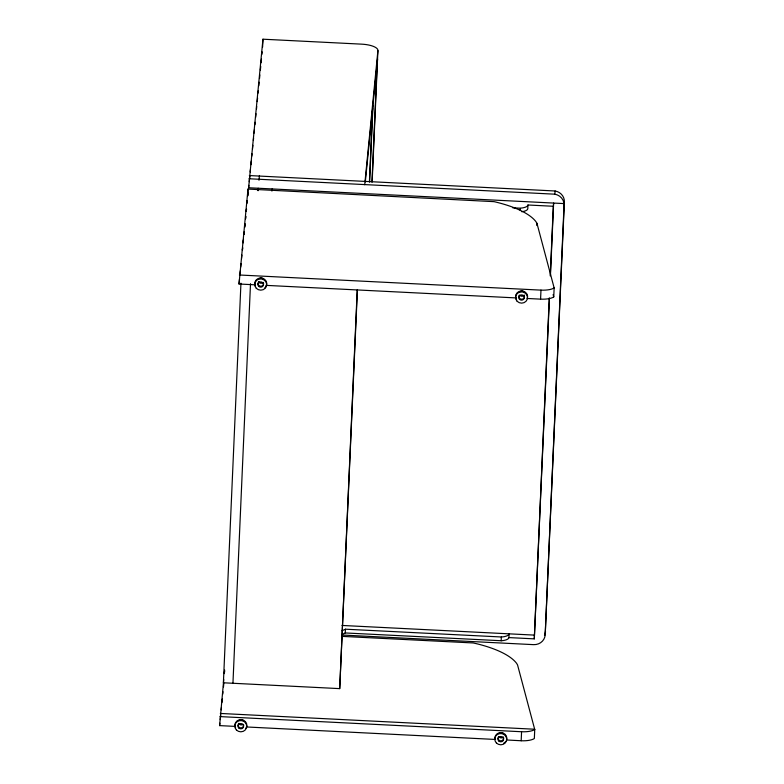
<?xml version="1.0" encoding="UTF-8"?>
<svg xmlns="http://www.w3.org/2000/svg" width="784" height="784" viewBox="0 0 784 784"><rect width="100%" height="100%" fill="white"/><g stroke="black" fill="none" stroke-linecap="round" stroke-linejoin="round"><path stroke-width="1.18" d="M235.484 726.405L219.618 725.612L223.744 679.591M254.888 284.808L239.022 284.004L247.989 189.071L494.145 201.664A89.68 30.037 2.5 0 1 535.854 221.558L536.942 223.293L554.141 287.904L553.749 296.92A13.965 4.675 2.5 0 1 540.578 299.145L527.152 298.469M240.943 283.191L223.391 682.786L339.707 688.626L357.426 289.502M247.695 195.833L247.989 189.071M341.677 635.011L533.571 644.644A11.172 10.525 5.7 0 0 545.194 634.687L564.127 203.595L248.626 187.758L262.954 39.2L361.747 44.159A16.758 5.615 2.5 0 1 377.917 50.588L372.155 181.81M232.946 683.266L250.508 283.671M262.601 47.089L262.954 39.2M258.083 190.688L258.191 188.238L257.956 190.532M339.707 688.626L357.21 290.256M364.717 184.73L377.917 50.588M345.264 632.953L345.43 629.199L501.731 637A11.407 3.822 2.5 0 0 509.12 633.835L508.953 637.588A11.407 3.822 2.5 0 1 501.564 640.753L345.264 632.953L342.245 634.334M369.421 181.79L372.645 108.476M369.597 181.957L372.968 105.281M371.959 182.084L377.202 62.798M520.008 210.063L520.596 208.152A11.368 3.812 2.5 0 0 527.955 204.996L553.308 206.27L553.622 203.076L550.456 275.174M501.172 640.783L501.329 637.02M527.955 204.996L527.789 208.75A11.368 3.812 2.5 0 1 521.791 211.749M536.844 225.547L536.942 223.293M495.018 739.4A5.988 5.635 5.7 0 1 501.103 732.599A5.988 5.635 5.7 0 1 506.562 739.978L521.174 740.753L521.576 731.737A13.965 4.675 2.5 0 0 534.737 729.512L517.538 664.891L516.607 663.352A89.68 30.037 2.5 0 0 476.594 643.713L473.213 642.958L341.863 636.363M540.578 299.145L540.98 290.129A13.965 4.675 2.5 0 0 554.141 287.904M508.953 637.588L534.296 638.862L549.28 297.9M550.25 275.909L553.308 206.27M549.437 298.39L534.296 638.862M534.737 729.512L534.345 738.518A13.965 4.675 2.5 0 1 521.174 740.753M545.194 634.687L564.382 201.909A11.172 10.525 5.7 0 0 555.141 190.992L249.341 175.557M239.022 284.004L239.502 279.182M239.982 274.351L240.345 270.725M240.708 267.099L241.07 263.483M241.55 258.651L241.913 255.025M243.481 239.287L243.118 242.922L243.393 240.502M244.696 227.174L245.059 223.538M245.539 218.687L245.784 216.266L245.559 218.687M247.822 195.794L248.165 192.354M248.626 187.758L248.871 185.338M249.234 181.692L249.841 175.626M250.204 171.99L250.439 169.56M250.929 164.709L251.292 161.063M251.772 156.212L252.017 153.782M252.507 148.931L252.869 145.295M253.35 140.434L253.595 138.013M254.075 133.153L254.437 129.517M254.927 124.666L255.163 122.235M255.653 117.384L256.015 113.739M256.495 108.888L256.74 106.457M257.23 101.606L257.593 97.961M258.073 93.11L258.318 90.679M258.798 85.828L259.161 82.193M259.524 78.547L259.886 74.911M260.376 70.05L260.739 66.415M261.101 62.779L261.464 59.133M261.954 54.282L262.189 51.852M244.716 227.174L244.951 224.743M258.985 180.261L259.465 175.479M271.921 191.071L272.126 188.944M224.567 671.241L224.332 673.632L224.655 670.046M219.618 725.612L219.863 723.191M220.226 719.565L220.706 714.724M221.186 709.883L221.431 707.462M221.911 702.621L222.274 698.985M222.754 694.144L222.999 691.723M223.479 686.882L223.842 683.256M365.315 181.937L377.525 59.604A16.758 5.615 2.5 0 0 377.457 58.869M564.382 201.909L564.068 205.104L563.804 202.36A11.172 10.525 5.7 0 0 554.827 194.187L555.141 190.992M342.098 630.728L345.43 629.199M249.018 178.752L554.827 194.187M512.785 207.819L520.096 208.181M239.414 274.998L540.98 290.129M265.884 285.356L516.166 297.92M342.01 625.446L534.463 635.109M220.324 713.45L534.659 729.228M220.01 716.596L521.576 731.737M246.48 726.964L495.537 739.459M553.122 294.568L553.749 296.92M516.342 299.135A5.988 5.635 5.7 0 1 521.105 290.952A5.988 5.635 5.7 0 1 527.348 298.322M524.359 296.029A2.793 2.626 5.7 0 1 521.154 299.165A2.793 2.626 5.7 0 1 519.282 295.137M524.29 295.058A2.793 2.626 5.7 0 1 519.88 295.382M519.576 292.187A2.793 2.626 5.7 0 1 520.047 291.658M520.635 291.276A2.793 2.626 5.7 0 1 522.761 291.119M523.428 291.413A2.793 2.626 5.7 0 1 523.986 291.864M505.905 741.311A5.988 5.635 5.7 0 1 503.622 743.261M503.328 737.038A2.793 2.626 5.7 0 1 500.741 740.86A2.793 2.626 5.7 0 1 498.497 736.803M503.034 737.234A2.793 2.626 5.7 0 1 498.673 736.47M499.261 733.324A2.793 2.626 5.7 0 1 503.201 733.52M235.582 727.807A5.988 5.635 5.7 0 1 241.129 719.624A5.988 5.635 5.7 0 1 245.931 728.326M243.599 724.71A2.793 2.626 5.7 0 1 240.041 727.758A2.793 2.626 5.7 0 1 238.983 723.299M243.06 724.249A2.793 2.626 5.7 0 1 238.699 723.485M239.875 719.947A2.793 2.626 5.7 0 1 243.648 721.104M265.845 286.67A5.988 5.635 5.7 0 1 264.845 287.797M255.496 286.15A5.988 5.635 5.7 0 1 260.259 277.977A5.988 5.635 5.7 0 1 266.501 285.347M263.267 282.407A2.793 2.626 5.7 0 1 261.043 286.219A2.793 2.626 5.7 0 1 258.132 282.779M258.436 282.162A2.793 2.626 5.7 0 1 258.906 281.642M262.983 282.603A2.793 2.626 5.7 0 1 258.622 281.838M259.2 278.683A2.793 2.626 5.7 0 1 263.561 279.447M545.507 631.492A11.172 10.525 5.7 0 1 544.478 635.471M242.638 247.773L242.393 250.194L242.668 247.773M244.206 232.015L243.971 234.445L244.236 232.015M246.509 208.995L246.264 211.415L246.519 208.995M247.352 200.508L247.117 202.929L247.352 200.508M517.146 301.281A5.988 5.635 5.7 0 0 527.25 299.253A5.988 5.635 5.7 0 0 520.233 291.991A5.988 5.635 5.7 0 0 517.146 301.281M519.488 299.272A2.793 2.626 5.7 0 0 524.212 298.322A2.793 2.626 5.7 0 0 520.939 294.931A2.793 2.626 5.7 0 0 519.488 299.272M496.36 742.938A5.988 5.635 5.7 0 0 506.464 740.919A5.988 5.635 5.7 0 0 499.447 733.648A5.988 5.635 5.7 0 0 496.36 742.938M498.702 740.929A2.793 2.626 5.7 0 0 503.426 739.978A2.793 2.626 5.7 0 0 500.153 736.588A2.793 2.626 5.7 0 0 498.702 740.929M236.386 729.953A5.988 5.635 5.7 0 0 246.49 727.934A5.988 5.635 5.7 0 0 239.473 720.663A5.988 5.635 5.7 0 0 236.386 729.953M238.728 727.944A2.793 2.626 5.7 0 0 243.452 727.003A2.793 2.626 5.7 0 0 240.178 723.612A2.793 2.626 5.7 0 0 238.728 727.944M256.299 288.296A5.988 5.635 5.7 0 0 266.413 286.278A5.988 5.635 5.7 0 0 259.396 279.016A5.988 5.635 5.7 0 0 256.299 288.296M258.651 286.287A2.793 2.626 5.7 0 0 263.365 285.347A2.793 2.626 5.7 0 0 260.092 281.956A2.793 2.626 5.7 0 0 258.651 286.287"/></g></svg>
